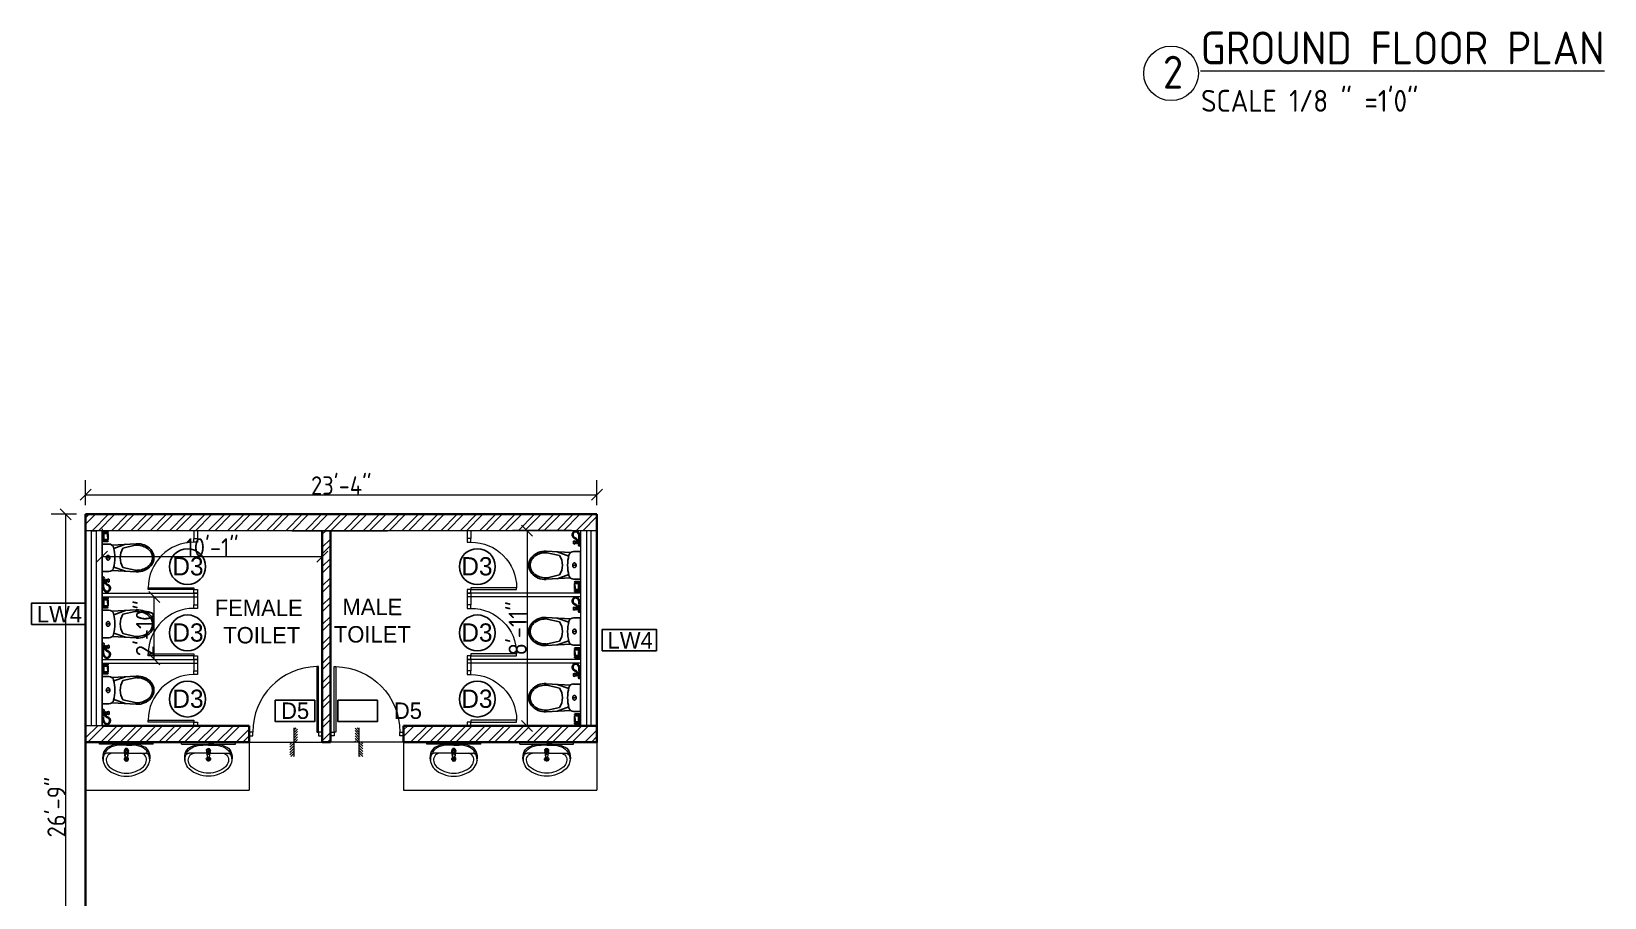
# Model space of a CAD drawing. Extents: x -95606 to 113309, y -42160 to -940.
# Drawn here: x -42551 to -41689, y -22117 to -21643 of the extents above; entities that cross this region are included whole.
import ezdxf

# ---------------------------------------------------------------- set-up
doc = ezdxf.new("R2010")
doc.units = 0
doc.header["$LTSCALE"] = 0.02
doc.header["$MEASUREMENT"] = 0
doc.header["$PDMODE"] = 3
doc.header["$PDSIZE"] = -2
doc.layers.get('0').update_dxf_attribs({"linetype": 'CONTINUOUS'})
doc.layers.get('DEFPOINTS').update_dxf_attribs({"linetype": 'CONTINUOUS'})
for name, color, linetype, lineweight in [('dimension', 250, 'CONTINUOUS', 18), ('DOOR WIN TEXT', 102, 'CONTINUOUS', 25), ('Hatch', 252, 'CONTINUOUS', 9), ('RBH DIMENSIONS', 8, 'CONTINUOUS', 15), ('RBH TEXT', 50, 'CONTINUOUS', 13), ('RBH TEXT FRAME', 90, 'CONTINUOUS', 25), ('RBH TEXT1', 111, 'CONTINUOUS', 0), ('RBH WALL - 0.30', 7, 'CONTINUOUS', 30), ('RBH-FURNITURE', 112, 'CONTINUOUS', 15)]:
    doc.layers.add(name, color=color, linetype=linetype, lineweight=lineweight)
doc.layers.add('RBH DO & WIN', color=7, linetype='CONTINUOUS', lineweight=9, true_color=0x8a008a)
doc.layers.add('TOI-FITTING', color=15, linetype='CONTINUOUS')
doc.styles.add('RBH-225', font='ARIALN.TTF', dxfattribs={"height": 225})
doc.styles.get("Standard").update_dxf_attribs({"font": 'ISOCP'})
doc.dimstyles.new('RBH DIM 01', dxfattribs={"dimtxt": 10, "dimasz": 6, "dimexe": 8, "dimexo": 5, "dimgap": 0.09, "dimtad": 1, "dimdec": 0, "dimzin": 0, "dimdsep": 46, "dimlunit": 4, "dimtxsty": 'Standard', "dimblk": 'OBLIQUE', "dimcen": 0.09, "dimclrd": 4, "dimclre": 1, "dimclrt": 2, "dimadec": 0, "dimazin": 0, "dimtfac": 1, "dimtdec": 0, "dimtofl": 0, "dimtmove": 0, "dimatfit": 3, "dimldrblk": 'OPEN30', "dimfxl": 1, "dimtolj": 1, "dimtzin": 0, "dimlwd": -1, "dimlwe": -1, "dimarcsym": 0})

# ---------------------------------------------------------------- blocks, each defined once
blk = doc.blocks.new('_Oblique')
at = {"color": 0, "linetype": 'ByBlock', "lineweight": -2}
blk.add_line((-0.5, -0.5), (0.5, 0.5), dxfattribs=at)
blk = doc.blocks.new('*D1079')
at = {"layer": 'DEFPOINTS', "color": 0, "lineweight": -2, "ltscale": 0.75, "transparency": 16777216}
for p in [(-42531.85, -21907.23), (-42521, -21907.23), (-42521, -22228.23)]:
    blk.add_point(p, dxfattribs=at)
at = {"layer": 'RBH DIMENSIONS', "color": 1, "ltscale": 0.75, "transparency": 16777216}
for p, q in [((-42526, -21907.23), (-42539.85, -21907.23)), ((-42526, -22228.23), (-42539.85, -22228.23))]:
    blk.add_line(p, q, dxfattribs=at)
at = {"layer": 'RBH DIMENSIONS', "color": 4, "ltscale": 0.75, "transparency": 16777216}
blk.add_line((-42531.85, -22228.23), (-42531.85, -21907.23), dxfattribs=at)
at = {"layer": 'RBH DIMENSIONS', "color": 4, "ltscale": 0.75, "transparency": 16777216, "xscale": 6, "yscale": 6, "zscale": 6}
for p, rotation in [((-42531.85, -21907.23), 90), ((-42531.85, -22228.23), 270)]:
    blk.add_blockref('_Oblique', p, dxfattribs=dict(at, rotation=rotation))
at = {"layer": 'RBH DIMENSIONS', "color": 2, "ltscale": 0.75, "transparency": 16777216, "insert": (-42536.94, -22067.73), "char_height": 10, "attachment_point": 5, "rotation": 90}
blk.add_mtext('\\A1;26\'-9"', dxfattribs=at)
blk = doc.blocks.new('_Open30')
at = {"color": 0, "linetype": 'ByBlock', "lineweight": -2}
for p, q in [((-1, 0.27), (0, 0)), ((0, 0), (-1, -0.27)), ((0, 0), (-1, 0))]:
    blk.add_line(p, q, dxfattribs=at)
blk = doc.blocks.new('HAND BIDATE')
at = {"layer": 'TOI-FITTING', "color": 15, "linetype": 'Continuous'}
for p, q in [((0, -19), (0, 19)), ((24, 14), (5, 22)), ((26, -11), (26, 11)), ((37, 11), (26, 11)), ((74, 11), (58, 11)), ((72, 27), (71, -48)), ((89, -48), (93, 42)), ((93, 42), (93, 42)), ((24, -14), (5, -22)), ((37, -11), (26, -11)), ((74, -11), (58, -11))]:
    blk.add_line(p, q, dxfattribs=at)
for points in [[(40, -30), (38, -34), (36, -40), (33, -43), (31, -46), (29, -47), (26, -49), (23, -50), (19, -52), (15, -54), (11, -56), (7, -58), (3, -60), (0, -63), (-3, -66), (-6, -69), (-9, -72), (-11, -76), (-13, -79), (-15, -83), (-16, -87), (-18, -91), (-18, -95), (-19, -99), (-19, -104), (-18, -108), (-18, -112), (-17, -116), (-16, -120), (-14, -124), (-13, -128), (-11, -132), (-9, -135), (-6, -139), (-4, -142), (-1, -146), (2, -149), (6, -152), (10, -155), (15, -157), (20, -159), (25, -160), (32, -160), (54, -152), (75, -130), (85, -107), (88, -73), (85, -55)], [(53, -30), (50, -39), (47, -46), (43, -51), (39, -55), (35, -58), (31, -60), (27, -62), (24, -63), (20, -65), (17, -67), (13, -69), (10, -71), (8, -73), (5, -75), (3, -77), (1, -80), (-1, -82), (-2, -85), (-3, -88), (-5, -91), (-5, -94), (-6, -97), (-6, -100), (-6, -103), (-6, -106), (-5, -110), (-5, -113), (-4, -116), (-3, -119), (-1, -123), (0, -126), (2, -129), (4, -132), (6, -135), (8, -137), (11, -140), (13, -142), (16, -144), (19, -145), (23, -147), (26, -147), (30, -147), (48, -141), (64, -123), (73, -104), (75, -73), (74, -55)], [(40, -13), (40, -30), (53, -30), (53, -14)]]:
    blk.add_lwpolyline(points, dxfattribs=at)
for radius in [14.9, 8.16]:
    blk.add_circle((47, 0), radius, dxfattribs=at)
for centre, radius, start, end in [((3, 19), 3.38, 66.3836, 180), ((22, 11), 3.38, 0, 66.3836), ((80, 37), 13.4, 22.9856, 233.617), ((3, -19), 3.38, 180, 293.6164), ((22, -11), 3.38, 293.6164, 0), ((80, -48), 8.57, 179.2071, 359.2071)]:
    blk.add_arc(centre, radius, start, end, dxfattribs=at)
blk = doc.blocks.new('NYHNY')
at = {"layer": 'dimension'}
blk.add_line((-242, 303), (-233, 233), dxfattribs=at)
at = {"layer": 'TOI-FITTING'}
for p, q in [((-308, -215), (-308, 150)), ((-302, 155), (-213, 155)), ((161, 159), (-171, 140)), ((12, 151), (-146, 94)), ((-22, 99), (144, 137)), ((-249, -28), (-250, -32)), ((-250, -33), (-250, -33)), ((-250, -33), (-250, -37)), ((-250, -37), (-249, -41)), ((-247, -20), (-249, -24)), ((-249, -24), (-249, -28)), ((-249, -41), (-248, -45)), ((-248, -45), (-246, -50)), ((-246, -15), (-247, -20)), ((-243, -12), (-246, -15)), ((-246, -50), (-244, -54)), ((-244, -54), (-241, -57)), ((-241, -8), (-243, -12)), ((-238, -6), (-241, -8)), ((-241, -57), (-239, -60)), ((-239, -60), (-236, -62)), ((-236, -4), (-238, -6)), ((-233, -2), (-236, -4)), ((-236, -62), (-233, -63)), ((-230, -1), (-233, -2)), ((-233, -63), (-230, -64)), ((-228, -1), (-230, -1)), ((-230, -64), (-228, -65)), ((-225, 0), (-228, -1)), ((-228, -65), (-225, -65)), ((-223, -1), (-225, 0)), ((-225, -65), (-223, -65)), ((-220, -1), (-223, -1)), ((-223, -65), (-220, -65)), ((-217, -2), (-220, -1)), ((-220, -65), (-217, -63)), ((-214, -4), (-217, -2)), ((-217, -63), (-215, -62)), ((-215, -62), (-212, -60)), ((-212, -6), (-214, -4)), ((-209, -9), (-212, -6)), ((-212, -60), (-209, -57)), ((-207, -12), (-209, -9)), ((-209, -57), (-207, -54)), ((-207, -9), (-207, -10)), ((-204, -16), (-207, -12)), ((-207, -54), (-205, -50)), ((-207, -56), (-207, -55)), ((-205, -50), (-203, -46)), ((-203, -20), (-204, -16)), ((-201, -25), (-203, -20)), ((-203, -46), (-202, -42)), ((-202, -42), (-201, -38)), ((-201, -29), (-201, -25)), ((-201, -33), (-201, -29)), ((-201, -33), (-201, -33)), ((-201, -38), (-201, -34)), ((-171, -206), (161, -225)), ((12, -216), (-146, -160)), ((147, -204), (-22, -165)), ((-213, -221), (-302, -221))]:
    blk.add_line(p, q, dxfattribs=at)
at = {"layer": 'TOI-FITTING', "color": 21}
blk.add_lwpolyline([(-308, 328), (-308, 189), (-234, 189, 1), (-234, 206), (-290, 206), (-290, 310), (-234, 310, 1.133628), (-234, 328), (-308, 328)], format="xyb", dxfattribs=at)
blk.add_lwpolyline([(-282, 216), (-282, 298), (-226, 298), (-226, 216)], close=True, dxfattribs=at)
for points in [[(-259, 298), (-259, 310)], [(-259, 206), (-259, 216)], [(-249, 298), (-249, 310)], [(-249, 206), (-249, 216)]]:
    blk.add_lwpolyline(points, dxfattribs=at)
at = {"layer": 'TOI-FITTING'}
for centre, major_axis, start_param, end_param in [((-302, 150), (3.89, -3.89), 2.356194, 3.926991), ((-213, 89), (0.2, 66.1), -1.312983, 0.00349), ((-682, -33), (0, 550), 4.458066, 4.966713), ((189, -33), (0, 249), 1.011663, 2.129931), ((167, -134), (193, -193), 2.356194, 2.441612), ((176, -88), (1, -248), 2.301865, 3.19529), ((167, -134), (7, 272), -0.292562, 0.024559), ((183, -85), (17, 220), -0.591087, -0.238156), ((208, -54), (22, 179), -0.965649, -0.546605), ((237, -33), (1, 165), -1.567408, -0.829593), ((246, -33), (2, 137), -1.557086, -1.075386), ((-302, -215), (3.89, -3.89), 3.926991, 5.497787), ((-237, -14), (15.4, 15.4), 3.297796, 4.49086), ((-237, -14), (16, -16), 4.899334, 6.061656), ((-213, -52), (16, -16), 1.758094, 2.919711), ((-213, -51), (15.3, 15.3), 0.155823, 1.349648), ((-213, -155), (0.2, -66.1), -0.003491, 1.312982), ((167, 67), (193, -193), 5.4227, 5.497787), ((176, 22), (1, 248), 3.088258, 3.981683), ((167, 67), (7, -272), -0.024564, 0.292558), ((183, 18), (17, -220), 0.238148, 0.591079), ((208, -13), (22, -179), 0.546599, 0.965643), ((237, -33), (2, 165), 3.986906, 4.724721), ((246, -33), (2, -137), 1.07538, 1.55708)]:
    blk.add_ellipse(centre, major_axis=major_axis, ratio=1, start_param=start_param, end_param=end_param, dxfattribs=at)
at = {"layer": 'TOI-FITTING', "xscale": -1.000865697860717, "yscale": 1.000865399837492, "zscale": 1.000865279999997}
blk.add_blockref('HAND BIDATE', (-212, -346), dxfattribs=at)
blk = doc.blocks.new('D2')
at = {"layer": 'RBH DO & WIN'}
blk.add_lwpolyline([(1909215.5, 151072.5), (1909240.5, 151072.5), (1909240.5, 150447.5), (1909215.5, 150447.5)], close=True, dxfattribs=at)
for points in [[(1909165.5, 150447.5), (1909215.5, 150447.5), (1909215.5, 150397.5), (1909165.5, 150397.5), (1909165.5, 150447.5)], [(1909865.5, 150447.5), (1909915.5, 150447.5), (1909915.5, 150397.5), (1909865.5, 150397.5), (1909865.5, 150447.5)]]:
    blk.add_lwpolyline(points, dxfattribs=at)
blk.add_arc((1909240.5, 150447.5), 625, 0, 90, dxfattribs=at)
blk = doc.blocks.new('*D1084')
at = {"layer": 'DEFPOINTS', "color": 0, "lineweight": -2, "ltscale": 0.75, "transparency": 16777216}
for p in [(-42512, -21916.61), (-42391.44, -21916.23), (-42391.44, -21930.44)]:
    blk.add_point(p, dxfattribs=at)
at = {"layer": 'RBH DIMENSIONS', "color": 1, "ltscale": 0.75, "transparency": 16777216}
for p, q in [((-42512, -21921.61), (-42512, -21938.44)), ((-42391.44, -21921.23), (-42391.44, -21938.44))]:
    blk.add_line(p, q, dxfattribs=at)
at = {"layer": 'RBH DIMENSIONS', "color": 4, "ltscale": 0.75, "transparency": 16777216}
blk.add_line((-42512, -21930.44), (-42391.44, -21930.44), dxfattribs=at)
at = {"layer": 'RBH DIMENSIONS', "color": 4, "ltscale": 0.75, "transparency": 16777216, "xscale": 6, "yscale": 6, "zscale": 6, "rotation": 180}
blk.add_blockref('_Oblique', (-42512, -21930.44), dxfattribs=at)
at = {"layer": 'RBH DIMENSIONS', "color": 4, "ltscale": 0.75, "transparency": 16777216, "xscale": 6, "yscale": 6, "zscale": 6}
blk.add_blockref('_Oblique', (-42391.44, -21930.44), dxfattribs=at)
at = {"layer": 'RBH DIMENSIONS', "color": 2, "ltscale": 0.75, "transparency": 16777216, "insert": (-42451.72, -21925.35), "char_height": 10, "attachment_point": 5}
blk.add_mtext('\\A1;10\'-1"', dxfattribs=at)
blk = doc.blocks.new('*D1085')
at = {"layer": 'DEFPOINTS', "color": 0, "lineweight": -2, "ltscale": 0.75, "transparency": 16777216}
for p in [(-42250, -21916.23), (-42279.29, -22023.24), (-42250, -22023.24)]:
    blk.add_point(p, dxfattribs=at)
at = {"layer": 'RBH DIMENSIONS', "color": 1, "ltscale": 0.75, "transparency": 16777216}
for p, q in [((-42255, -21916.23), (-42287.29, -21916.23)), ((-42255, -22023.24), (-42287.29, -22023.24))]:
    blk.add_line(p, q, dxfattribs=at)
at = {"layer": 'RBH DIMENSIONS', "color": 4, "ltscale": 0.75, "transparency": 16777216}
blk.add_line((-42279.29, -21916.23), (-42279.29, -22023.24), dxfattribs=at)
at = {"layer": 'RBH DIMENSIONS', "color": 4, "ltscale": 0.75, "transparency": 16777216, "xscale": 6, "yscale": 6, "zscale": 6}
for p, rotation in [((-42279.29, -21916.23), 90), ((-42279.29, -22023.24), 270)]:
    blk.add_blockref('_Oblique', p, dxfattribs=dict(at, rotation=rotation))
at = {"layer": 'RBH DIMENSIONS', "color": 2, "ltscale": 0.75, "transparency": 16777216, "insert": (-42284.38, -21969.74), "char_height": 10, "attachment_point": 5, "rotation": 90}
blk.add_mtext('\\A1;8\'-11"', dxfattribs=at)
blk = doc.blocks.new('*D1086')
at = {"layer": 'DEFPOINTS', "color": 0, "lineweight": -2, "ltscale": 0.75, "transparency": 16777216}
for p in [(-42485.85, -21952.52), (-42483.38, -21952.52), (-42485.85, -21986.81)]:
    blk.add_point(p, dxfattribs=at)
at = {"layer": 'RBH DIMENSIONS', "color": 4, "ltscale": 0.75, "transparency": 16777216}
blk.add_line((-42483.38, -21986.81), (-42483.38, -21952.52), dxfattribs=at)
at = {"layer": 'RBH DIMENSIONS', "color": 1, "ltscale": 0.75, "transparency": 16777216}
for p, q in [((-42480.85, -21952.52), (-42475.38, -21952.52)), ((-42480.85, -21986.81), (-42475.38, -21986.81))]:
    blk.add_line(p, q, dxfattribs=at)
at = {"layer": 'RBH DIMENSIONS', "color": 4, "ltscale": 0.75, "transparency": 16777216, "xscale": 6, "yscale": 6, "zscale": 6}
for p, rotation in [((-42483.38, -21952.52), 90), ((-42483.38, -21986.81), 270)]:
    blk.add_blockref('_Oblique', p, dxfattribs=dict(at, rotation=rotation))
at = {"layer": 'RBH DIMENSIONS', "color": 2, "ltscale": 0.75, "transparency": 16777216, "insert": (-42488.47, -21969.67), "char_height": 10, "attachment_point": 5, "rotation": 90}
blk.add_mtext('\\A1;2\'-10"', dxfattribs=at)
blk = doc.blocks.new('mhj')
at = {"layer": 'RBH DIMENSIONS', "ltscale": 2}
h = blk.add_hatch(dxfattribs=at)
h.set_pattern_fill('ANSI31', color=256, scale=200)
h.set_pattern_definition([(45, (-3251440.357, -418387.688), (-17.67766953, 17.67766953), [])])
h.paths.add_polyline_path([(53.8875, 196.3425), (0, 196.3425), (0, 0), (53.8875, 0)])
h.paths.add_polyline_path([(0, 0), (-53.8875, 0), (-53.8875, -196.3425), (0, -196.3425)])
for p, q in [((-53.8875, 0), (53.8875, 0)), ((0, 196.3425), (0, -196.3425))]:
    blk.add_line(p, q, dxfattribs=at)
blk = doc.blocks.new('*D1087')
at = {"layer": 'DEFPOINTS', "color": 0, "lineweight": -2, "ltscale": 0.75, "transparency": 16777216}
for p in [(-42241, -21896.54), (-42521, -21907.23), (-42241, -21907.23)]:
    blk.add_point(p, dxfattribs=at)
at = {"layer": 'dimension', "color": 1, "ltscale": 0.75, "transparency": 16777216}
for p, q in [((-42521, -21902.23), (-42521, -21888.54)), ((-42241, -21902.23), (-42241, -21888.54))]:
    blk.add_line(p, q, dxfattribs=at)
at = {"layer": 'dimension', "color": 4, "ltscale": 0.75, "transparency": 16777216}
blk.add_line((-42521, -21896.54), (-42241, -21896.54), dxfattribs=at)
at = {"layer": 'dimension', "color": 4, "ltscale": 0.75, "transparency": 16777216, "xscale": 6, "yscale": 6, "zscale": 6, "rotation": 180}
blk.add_blockref('_Oblique', (-42521, -21896.54), dxfattribs=at)
at = {"layer": 'dimension', "color": 4, "ltscale": 0.75, "transparency": 16777216, "xscale": 6, "yscale": 6, "zscale": 6}
blk.add_blockref('_Oblique', (-42241, -21896.54), dxfattribs=at)
at = {"layer": 'dimension', "color": 2, "ltscale": 0.75, "transparency": 16777216, "insert": (-42381, -21891.45), "char_height": 10, "attachment_point": 5}
blk.add_mtext('\\A1;23\'-4"', dxfattribs=at)
blk = doc.blocks.new('WB')
at = {"layer": 'RBH-FURNITURE'}
for p, q in [((14.75, 0), (-14.75, 0)), ((-14.75, -1.21), (-14.75, 0)), ((14.75, -1.21), (14.75, 0)), ((14.75, -1.21), (-14.75, -1.21)), ((-11.23, -6.17), (-12.21, -6.82)), ((-0.92, -6.02), (-10.63, -6.02)), ((-3, -1.21), (0, -1.21)), ((0, -1.73), (-3, -1.73)), ((-0.97, -5.68), (-1.09, -4.54)), ((-0.79, -6.87), (-0.97, -5.68)), ((-0.79, -5.6), (-0.43, -8.26)), ((-0.58, -8.36), (-0.79, -6.87)), ((-0.43, -9.02), (-0.51, -8.59)), ((3, -1.21), (0, -1.21)), ((0, -1.73), (3, -1.73)), ((0.79, -5.6), (0.43, -8.26)), ((0.51, -8.59), (0.43, -9.02)), ((0.79, -6.87), (0.58, -8.36)), ((0.97, -5.68), (0.79, -6.87)), ((0.92, -6.02), (10.63, -6.02)), ((1.09, -4.54), (0.97, -5.68)), ((11.23, -6.17), (12.21, -6.82)), ((-12.78, -9.89), (-12.88, -9.99)), ((-1.37, -9.3), (-0.4, -9.3)), ((-0.4, -9.29), (-0.43, -9.02)), ((0, -10.67), (0, -9.65)), ((0.43, -9.02), (0.4, -9.29)), ((0.4, -9.3), (1.37, -9.3)), ((12.78, -9.89), (12.88, -9.99))]:
    blk.add_line(p, q, dxfattribs=at)
for centre, radius in [((0, -6.07), 0.685), ((0, -4.04), 0.514), ((0, -6.07), 0.432), ((0, -4.04), 0.321)]:
    blk.add_circle(centre, radius, dxfattribs=at)
for centre, radius, start, end in [((-4.92, -8.56), 8.09, 163.11957, 198.87855), ((-4.11, -9.93), 8.67, 150.06491, 179.73232), ((-7.16, -7.59), 5.67, 120.76232, 165.91348), ((-5.53, -9.31), 7.14, 110.98376, 148.62764), ((-10.69, -7), 0.983, 86.52659, 123.13362), ((-7.35, -9.72), 3.69, 97.25428, 195.08936), ((-3.52, -16.03), 14.83, 87.99435, 116.16075), ((-3.22, -15.03), 13.31, 89.06943, 111.47654), ((0, -9.3), 1.17, 120.09277, 59.90723), ((-0.01, -4.56), 1.07, 89.34434, 179.27077), ((-0.01, -5.53), 0.972, 89.27472, 188.61565), ((-0.02, -5.62), 0.775, 88.66778, 178.66778), ((0.08, -8.28), 0.662, 186.98106, 207.76656), ((0.08, -8.28), 0.662, 207.76656, 263.01894), ((-0.02, -8.2), 0.416, 187.59464, 272.79422), ((0.01, -4.56), 1.07, 0.72923, 90.65566), ((0.01, -5.53), 0.972, 351.38435, 90.72527), ((0.02, -5.62), 0.775, 1.33222, 91.33222), ((0.02, -8.2), 0.416, 267.20578, 352.40536), ((-0.08, -8.28), 0.662, 276.98106, 332.23344), ((-0.08, -8.28), 0.662, 332.23344, 353.01894), ((3.52, -16.03), 14.83, 63.83925, 92.00565), ((3.22, -15.03), 13.31, 68.52346, 90.93057), ((7.35, -9.72), 3.69, 344.91064, 82.74572), ((5.53, -9.31), 7.14, 31.37236, 69.01624), ((7.16, -7.59), 5.67, 14.08652, 59.23768), ((10.69, -7), 0.983, 56.86639, 93.47341), ((4.11, -9.93), 8.67, 0.26768, 29.93509), ((4.92, -8.56), 8.09, 341.12145, 16.88043), ((-4.48, -8.94), 8.39, 195.47473, 223.04418), ((-5.28, -9.48), 5.76, 192.09529, 224.65432), ((0.05, -2.55), 16.14, 228.64215, 269.80557), ((0.05, -2.55), 14.46, 229.33658, 269.80557), ((0, -9.3), 0.811, 127.5099, 52.49014), ((-0.02, -8.97), 0.416, 187.59464, 220.84901), ((-0.02, -9.27), 0.382, 183.17168, 272.28094), ((-0.02, -8.97), 0.416, 220.84901, 272.79421), ((0.02, -8.97), 0.416, 267.20579, 352.40536), ((0.02, -9.27), 0.382, 267.71906, 356.82832), ((-0.05, -2.55), 14.46, 270.19443, 310.66342), ((-0.05, -2.55), 16.14, 270.19443, 311.35785), ((5.28, -9.48), 5.76, 315.34568, 347.90471), ((4.48, -8.94), 8.39, 316.95582, 344.52527)]:
    blk.add_arc(centre, radius, start, end, dxfattribs=at)
blk = doc.blocks.new('htj')
at = {"layer": 'RBH DO & WIN'}
blk.add_lwpolyline([(-50, 947), (-75, 947), (-75, 50), (-50, 50)], close=True, dxfattribs=at)
for points in [[(-950, 50), (-1000, 50), (-1000, 0), (-950, 0), (-950, 50)], [(0, 50), (-50, 50), (-50, 0), (0, 0), (0, 50)]]:
    blk.add_lwpolyline(points, dxfattribs=at)
blk.add_arc((-55, 52), 895, 91.285, 180.1278, dxfattribs=at)

msp = doc.modelspace()

# ---------------------------------------------------------------- hatches: boundary and pattern name
at = {"layer": 'Hatch', "ltscale": 0.75}
h = msp.add_hatch(dxfattribs=at)
h.set_pattern_fill('ANSI32', color=256, scale=20)
h.set_pattern_definition([(45, (-42524.548, -22230.886), (-5.3033, 5.3033), []), (45, (-42521.013, -22230.886), (-5.3033, 5.3033), [])])
h.paths.add_polyline_path([(-42240.996, -21916.233), (-42240.996, -21907.233), (-42520.996, -21907.233), (-42520.996, -21916.233)])
h = msp.add_hatch(dxfattribs=at)
h.set_pattern_fill('ANSI32', color=256, scale=20)
h.set_pattern_definition([(45, (-42569.742, -22230.886), (-5.3033, 5.3033), []), (45, (-42566.2064, -22230.886), (-5.3033, 5.3033), [])])
h.paths.add_polyline_path([(-42386.937, -21916.233), (-42391.437, -21916.233), (-42391.437, -22032.098), (-42386.937, -22032.098)])
h = msp.add_hatch(dxfattribs=at)
h.set_pattern_fill('ANSI32', color=256, scale=20)
h.set_pattern_definition([(45, (-411009.362, -523800.68), (-5.30330086, 5.30330086), []), (45, (-411005.827, -523800.68), (-5.30330086, 5.30330086), [])])
h.paths.add_polyline_path([(-42431.437, -22032.098), (-42431.437, -22023.098), (-42520.996, -22023.098), (-42520.996, -22032.098)])
h.paths.add_polyline_path([(-42240.996, -22032.098), (-42240.996, -22023.159), (-42346.937, -22023.098), (-42346.937, -22032.098)])

# ---------------------------------------------------------------- linework, layer by layer
at = {"layer": 'RBH DIMENSIONS', "ltscale": 2}
for p, q in [((-42240.996, -21916.233), (-42520.996, -21916.233)), ((-42511.996, -21915.233), (-42511.996, -22023.098)), ((-42511.996, -22023.098), (-42511.996, -21916.233)), ((-42461.704, -21916.233), (-42461.704, -21920.522)), ((-42459.704, -21916.233), (-42459.704, -21920.522)), ((-42408.119, -21916.233), (-42355.619, -21916.233)), ((-42311.996, -21916.233), (-42311.996, -21920.522)), ((-42309.996, -21916.233), (-42309.996, -21920.522)), ((-42511.996, -21950.522), (-42511.996, -21952.522)), ((-42511.996, -21950.522), (-42459.704, -21950.522)), ((-42511.996, -21952.522), (-42459.704, -21952.522)), ((-42461.704, -21950.522), (-42461.704, -21956.81)), ((-42459.704, -21950.522), (-42459.704, -21956.81)), ((-42311.996, -21950.522), (-42311.996, -21956.81)), ((-42249.996, -21950.522), (-42311.996, -21950.522)), ((-42249.996, -21952.522), (-42311.996, -21952.522)), ((-42309.996, -21950.522), (-42309.996, -21956.81)), ((-42511.996, -21986.81), (-42459.704, -21986.81)), ((-42511.996, -21988.81), (-42459.704, -21988.81)), ((-42461.704, -21986.81), (-42461.704, -21993.098)), ((-42459.704, -21986.81), (-42459.704, -21993.098)), ((-42249.996, -21986.81), (-42311.996, -21986.81)), ((-42311.996, -21986.81), (-42311.996, -21993.098)), ((-42249.996, -21988.81), (-42311.996, -21988.81)), ((-42309.996, -21986.81), (-42309.996, -21993.098)), ((-42511.996, -22023.098), (-42520.996, -22023.098)), ((-42461.704, -22023.098), (-42459.704, -22023.098)), ((-42431.437, -22032.098), (-42391.44, -22032.098)), ((-42431.437, -22032.098), (-42391.44, -22032.098)), ((-42431.437, -22032.098), (-42431.437, -22058.348)), ((-42346.937, -22032.098), (-42386.935, -22032.098)), ((-42346.937, -22032.098), (-42386.935, -22032.098)), ((-42346.937, -22032.098), (-42346.937, -22058.348)), ((-42240.996, -22032.239), (-42240.996, -22058.489)), ((-42520.996, -22058.348), (-42431.437, -22058.348)), ((-42346.937, -22058.348), (-42240.996, -22058.489))]:
    msp.add_line(p, q, dxfattribs=at)
msp.add_lwpolyline([(-42240.996, -22023.239), (-42240.996, -21916.233), (-42249.996, -21916.233), (-42249.996, -22023.239)], close=True, dxfattribs=at)
at = {"layer": 'RBH DO & WIN'}
for points in [[(-42517.796, -22023.098), (-42517.796, -21916.233), (-42515.196, -21916.233), (-42515.196, -22023.098)], [(-42244.196, -22023.239), (-42244.196, -21916.233), (-42246.796, -21916.233), (-42246.796, -22023.239)]]:
    msp.add_lwpolyline(points, close=True, dxfattribs=at)
at = {"layer": 'RBH TEXT FRAME', "color": 4}
for points in [[(-42550.661, -21967.724), (-42520.996, -21967.724), (-42520.996, -21956.043), (-42550.661, -21956.043)], [(-42238.128, -21981.998), (-42208.463, -21981.998), (-42208.463, -21970.318), (-42238.128, -21970.318)], [(-42417.137, -22009.196), (-42395.54, -22009.196), (-42395.54, -22020.877), (-42417.137, -22020.877)], [(-42361.238, -22009.196), (-42382.834, -22009.196), (-42382.834, -22020.877), (-42361.238, -22020.877)]]:
    msp.add_lwpolyline(points, close=True, dxfattribs=at)
at = {"layer": 'RBH TEXT FRAME'}
for centre in [(-42465.215, -21935.947), (-42306.485, -21935.947), (-42465.215, -21972.235), (-42306.485, -21972.235), (-42465.215, -22008.523), (-42306.485, -22008.523)]:
    msp.add_circle(centre, 9.828, dxfattribs=at)
at = {"layer": 'RBH TEXT1'}
msp.add_circle((-41926.583, -21665.63), 14.955, dxfattribs=at)
at = {"layer": 'RBH WALL - 0.30', "ltscale": 0.75}
for p, q in [((-42520.996, -21907.233), (-42240.996, -21907.233)), ((-42520.996, -22228.233), (-42520.996, -21907.233)), ((-42520.996, -21907.233), (-42240.996, -21907.233))]:
    msp.add_line(p, q, dxfattribs=at)
at = {"layer": 'RBH WALL - 0.30', "ltscale": 2}
for p, q in [((-42240.996, -21907.233), (-42520.996, -21907.233)), ((-42520.996, -22032.098), (-42520.996, -21907.233)), ((-42240.996, -21907.233), (-42240.996, -22032.239)), ((-42391.437, -22032.098), (-42391.437, -21916.233)), ((-42386.937, -22032.098), (-42386.937, -21916.233)), ((-42431.437, -22023.098), (-42511.996, -22023.098)), ((-42431.437, -22023.098), (-42431.437, -22032.098)), ((-42240.996, -22023.098), (-42346.937, -22023.098)), ((-42346.937, -22023.098), (-42346.937, -22032.098)), ((-42431.437, -22032.098), (-42520.996, -22032.098)), ((-42520.996, -22032.098), (-42458.632, -22032.098)), ((-42386.937, -22032.098), (-42391.437, -22032.098)), ((-42240.996, -22032.098), (-42346.937, -22032.098))]:
    msp.add_line(p, q, dxfattribs=at)
at = {"layer": 'RBH WALL - 0.30'}
msp.add_line((-42323.995, -22032.098), (-42240.996, -22032.098), dxfattribs=at)

# ---------------------------------------------------------------- block references
at = {"layer": 'RBH DIMENSIONS', "yscale": 0.04, "zscale": 0.04}
for name, p, xscale in [('htj', (-42391.437, -22028.598), 0.04), ('htj', (-42386.937, -22028.598), -0.04), ('mhj', (-42407.069, -22032.098), 0.04), ('mhj', (-42371.306, -22032.098), -0.04)]:
    msp.add_blockref(name, p, dxfattribs=dict(at, xscale=xscale))
at = {"layer": 'RBH WALL - 0.30', "yscale": 0.04, "zscale": 0.04}
for p, xscale, rotation in [((-36443.804, -98317.142), 0.04, 90), ((-48327.896, -98317.142), -0.04, 270), ((-36443.804, -98353.43), 0.04, 90), ((-48327.896, -98353.43), -0.04, 270), ((-36443.804, -98389.718), 0.04, 90), ((-48327.896, -98389.718), -0.04, 270)]:
    msp.add_blockref('D2', p, dxfattribs=dict(at, xscale=xscale, rotation=rotation))
at = {"layer": 'RBH WALL - 0.30'}
for p in [(-42498.679, -22032.098), (-42319.418, -22032.098)]:
    msp.add_blockref('WB', p, dxfattribs=at)
at = {"layer": 'RBH WALL - 0.30', "xscale": -1}
for p in [(-42453.754, -22032.098), (-42268.515, -22032.098)]:
    msp.add_blockref('WB', p, dxfattribs=at)
at = {"layer": 'RBH-FURNITURE', "xscale": 0.04, "yscale": 0.04, "zscale": 0.04}
for p in [(-42499.686, -21929.741), (-42499.686, -21966.029), (-42499.686, -22002.317)]:
    msp.add_blockref('NYHNY', p, dxfattribs=at)
at = {"layer": 'RBH-FURNITURE', "xscale": 0.04, "yscale": 0.04, "zscale": 0.04, "rotation": 180}
for p in [(-42262.306, -21936.517), (-42262.306, -21972.805), (-42262.306, -22009.094)]:
    msp.add_blockref('NYHNY', p, dxfattribs=at)

# ---------------------------------------------------------------- texts
at = {"layer": 'DOOR WIN TEXT', "color": 4, "char_height": 9, "style": 'RBH-225'}
for s, insert, attachment_point in [('\\pi23.462;{\\fStylus BT|b0|i0|c0|p34;LW4}', (-42571.145, -21966.536), 7), ('\\pi23.462;{\\fStylus BT|b0|i0|c0|p34;LW4}', (-42258.612, -21980.81), 7), ('\\pi27.58;{\\fStylus BT|b0|i0|c0|p34;D5}', (-42441.554, -22010.384), 1), ('{\\fStylus BT|b0|i0|c0|p34;D5}', (-42336.82, -22010.384), 3)]:
    msp.add_mtext_dynamic_manual_height_columns(s, width=70.71517, gutter_width=1, heights=[0], dxfattribs=dict(at, insert=insert, attachment_point=attachment_point))
at = {"layer": 'RBH TEXT', "char_height": 10, "style": 'RBH-225'}
for insert, attachment_point in [((-42473.509, -21930.749), 1), ((-42298.191, -21930.749), 3), ((-42473.509, -21967.037), 1), ((-42298.191, -21967.037), 3), ((-42473.509, -22003.325), 1), ((-42298.191, -22003.325), 3)]:
    msp.add_mtext_dynamic_manual_height_columns('{\\fStylus BT|b0|i0|c0|p34;D3}', width=300, gutter_width=1125, heights=[0], dxfattribs=dict(at, insert=insert, attachment_point=attachment_point))
at = {"layer": 'RBH TEXT', "ltscale": 200, "char_height": 9, "width": 184.73752, "attachment_point": 2, "rotation": 359.946333}
for s, insert in [(' \\P{\\fCentury Gothic|b0|i0|c0|p34;FEMALE\\P TOILET }', (-42426.196, -21939.02)), (' \\P{\\fCentury Gothic|b0|i0|c0|p34;MALE \\PTOILET }', (-42363.955, -21938.522))]:
    msp.add_mtext(s, dxfattribs=dict(at, insert=insert))
at = {"layer": 'RBH TEXT1', "attachment_point": 1}
for s, width, insert, char_height in [('{\\LGROUND FLOOR PLAN}', 441.56619, (-41910.393, -21642.723), 18), ('2', 375.11362, (-41931.041, -21656.004), 18), ('\\A1;SCALE 1/8 " =1\'0"', 232.51435, (-41910.183, -21674.684), 12)]:
    msp.add_mtext_dynamic_manual_height_columns(s, width=width, gutter_width=1, heights=[0], dxfattribs=dict(at, insert=insert, char_height=char_height))

# ---------------------------------------------------------------- dimensions: what is measured, and where the dimension line sits
at = {"layer": 'dimension', "ltscale": 0.75}
dim = msp.add_linear_dim(base=(-42240.996, -21896.539), p1=(-42520.996, -21907.233), p2=(-42240.996, -21907.233), dimstyle='RBH DIM 01', dxfattribs=at)
dim.commit()
dim.dimension.update_dxf_attribs({"geometry": '*D1087', "text_midpoint": (-42380.996, -21891.448)})
at = {"layer": 'RBH DIMENSIONS', "ltscale": 0.75}
for base, p1, p2, picture, middle in [((-42531.846, -21907.233), (-42520.996, -22228.233), (-42520.996, -21907.233), '*D1079', (-42536.937, -22067.733)), ((-42279.287, -22023.239), (-42249.996, -21916.233), (-42249.996, -22023.239), '*D1085', (-42284.377, -21969.736)), ((-42483.378, -21952.522), (-42485.85, -21986.81), (-42485.85, -21952.522), '*D1086', (-42488.469, -21969.666))]:
    dim = msp.add_linear_dim(base=base, p1=p1, p2=p2, angle=90, dimstyle='RBH DIM 01', dxfattribs=at)
    dim.commit()
    dim.dimension.update_dxf_attribs({"geometry": picture, "text_midpoint": middle})
dim = msp.add_linear_dim(base=(-42391.437, -21930.441), p1=(-42511.996, -21916.605), p2=(-42391.437, -21916.233), dimstyle='RBH DIM 01', dxfattribs=at)
dim.commit()
dim.dimension.update_dxf_attribs({"geometry": '*D1084', "text_midpoint": (-42451.717, -21925.351)})

doc.saveas('drawing.dxf')
